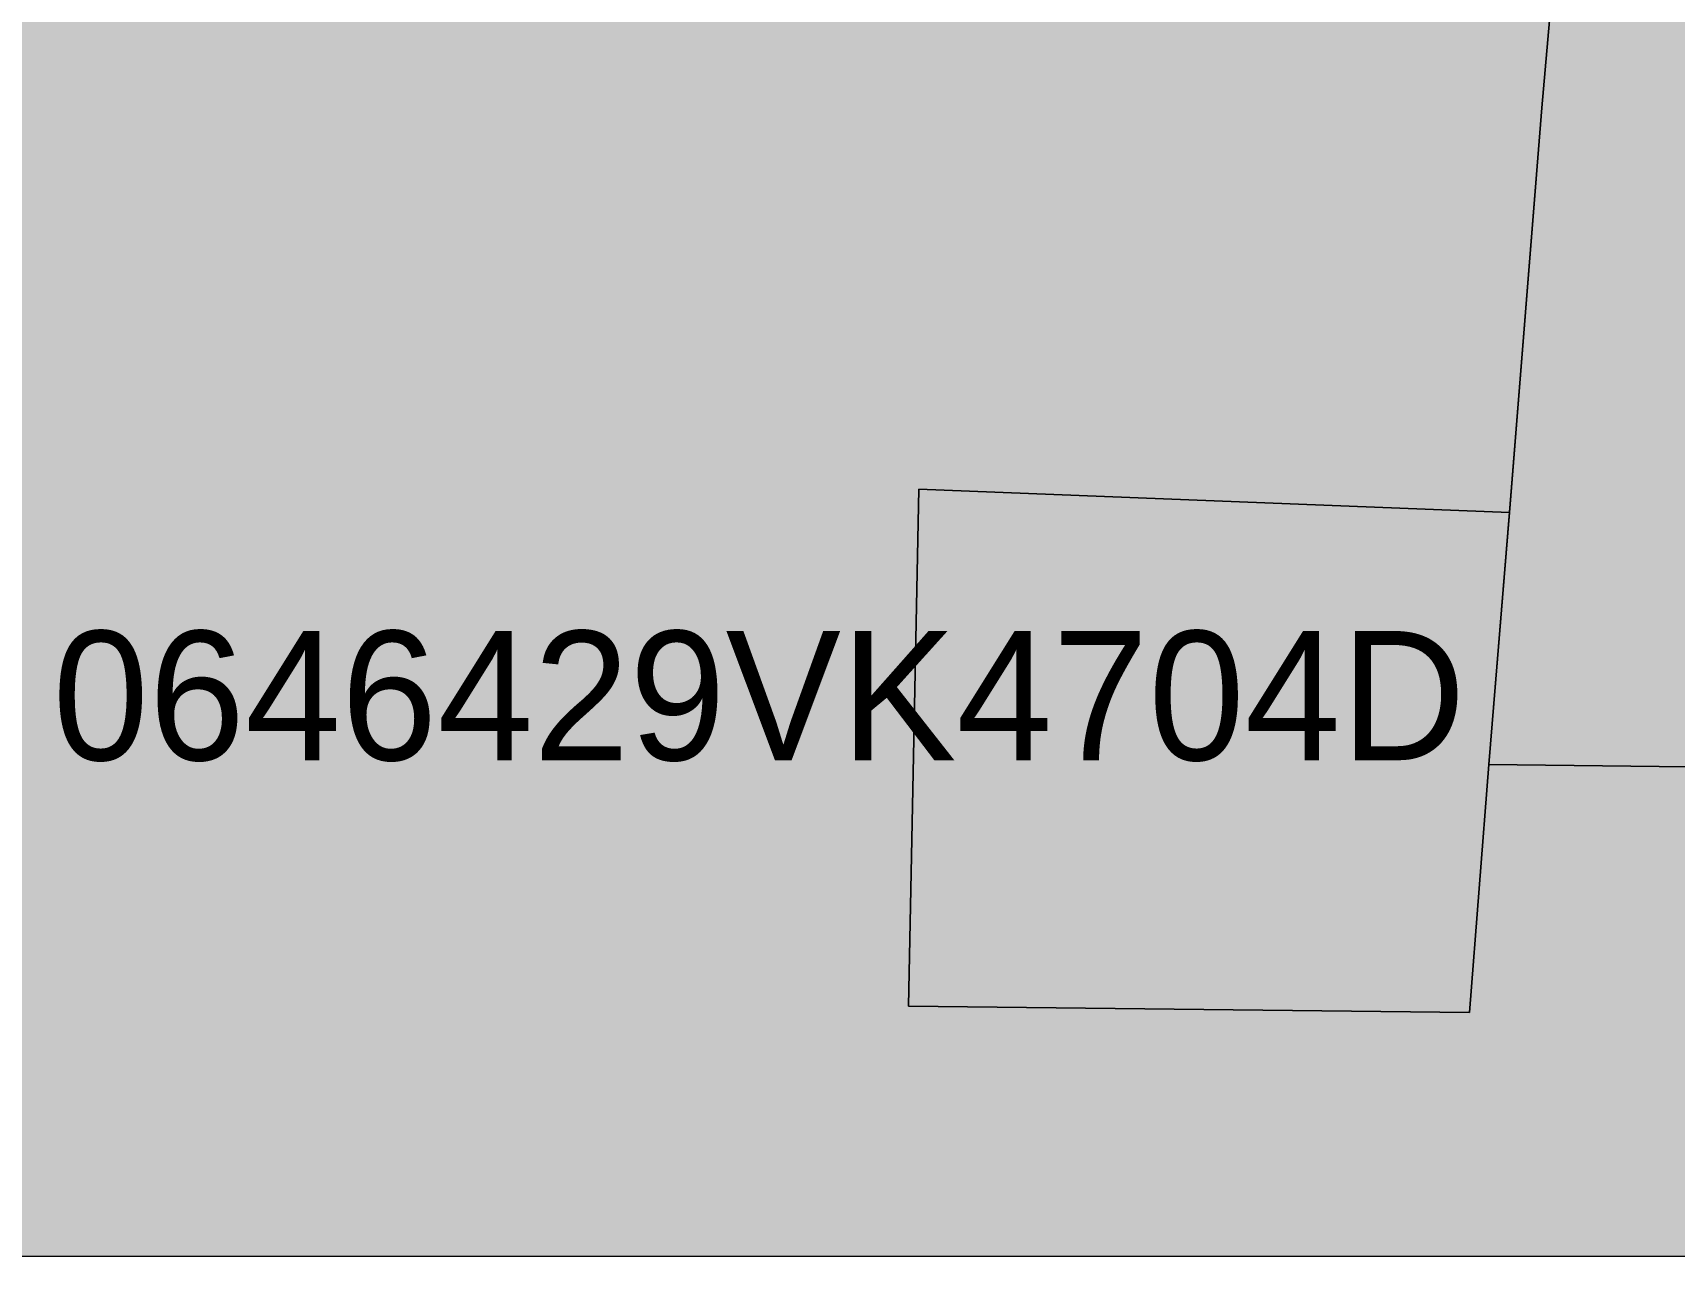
# Model space of a CAD drawing. Header units: metres. Extents: x -6 to 1255, y -2 to 532.
# Drawn here: x 774.14 to 786.84, y 0 to 9.46 of the extents above; entities that cross this region are included whole.
import ezdxf

# ---------------------------------------------------------------- set-up
doc = ezdxf.new("R2010")
doc.units = ezdxf.units.M
doc.header["$MEASUREMENT"] = 0
for name, color, linetype, lineweight, true_color in [('TPX_BUILDINGS', 7, 'CONTINUOUS', 0, 0x000000), ('TPX_BUILDINGS_HATCH', 7, 'CONTINUOUS', 0, 0xf0f0f0), ('TPX_BUILDINGS_SHADOWS_HATCH', 7, 'CONTINUOUS', 0, 0x000000), ('TPX_BUILDINGS_SHADOWS_OUTLINES', 7, 'CONTINUOUS', 0, 0x000000), ('TPX_CADASTRES', 7, 'CONTINUOUS', 0, 0x646464), ('TPX_CADASTRES_TEXT', 7, 'CONTINUOUS', 0, 0x000000), ('TPX_FRAME_PROJECT', 7, 'CONTINUOUS', 0, 0x000000)]:
    doc.layers.add(name, color=color, linetype=linetype, lineweight=lineweight, true_color=true_color)

msp = doc.modelspace()

# ---------------------------------------------------------------- hatches: boundary and pattern name
at = {"layer": 'TPX_BUILDINGS_HATCH'}
for points in [[(785.567, 5.754), (785.407, 3.804), (792.217, 3.724), (798.787, 3.654), (804.537, 3.574), (806.947, 8.664), (809.087, 13.344), (804.057, 13.434), (786.467, 13.734), (786.487, 10.374), (785.947, 10.384), (785.817, 8.884), (785.567, 5.754)], [(767.937, 10.765), (763.831, 0), (802.872, 0), (804.537, 3.574), (798.787, 3.654), (798.697, 0.194), (792.047, 0.244), (792.217, 3.724), (785.407, 3.804), (785.257, 1.884), (780.917, 1.934), (780.997, 5.934), (785.567, 5.754), (785.817, 8.884), (785.947, 10.384), (770.837, 10.705), (767.937, 10.765)]]:
    msp.add_hatch(color=256, dxfattribs=at).paths.add_polyline_path(points)
at = {"layer": 'TPX_BUILDINGS_SHADOWS_HATCH'}
msp.add_hatch(color=256, dxfattribs=at).paths.add_polyline_path([(780.997, 5.934), (780.917, 1.934), (785.257, 1.884), (785.407, 3.804), (785.567, 5.754), (780.997, 5.934)])

# ---------------------------------------------------------------- linework, layer by layer
at = {"layer": 'TPX_BUILDINGS', "elevation": 0.042}
for points in [[(785.567, 5.754), (785.407, 3.804), (792.217, 3.724), (798.787, 3.654), (804.537, 3.574), (806.947, 8.664), (809.087, 13.344), (804.057, 13.434), (786.467, 13.734), (786.487, 10.374), (785.947, 10.384), (785.817, 8.884)], [(767.937, 10.765), (763.831, 0), (802.872, 0), (804.537, 3.574), (798.787, 3.654), (798.697, 0.194), (792.047, 0.244), (792.217, 3.724), (785.407, 3.804), (785.257, 1.884), (780.917, 1.934), (780.997, 5.934), (785.567, 5.754), (785.817, 8.884), (785.947, 10.384), (770.837, 10.705)]]:
    msp.add_lwpolyline(points, close=True, dxfattribs=at)
at = {"layer": 'TPX_BUILDINGS_SHADOWS_OUTLINES', "elevation": 0.039}
msp.add_lwpolyline([(780.997, 5.934), (780.917, 1.934), (785.257, 1.884), (785.407, 3.804), (785.567, 5.754)], close=True, dxfattribs=at)
at = {"layer": 'TPX_CADASTRES', "elevation": 0.024}
for points in [[(785.567, 5.755), (785.407, 3.805), (792.217, 3.725), (798.787, 3.655), (804.537, 3.575), (806.947, 8.665), (809.087, 13.345), (804.057, 13.435), (786.467, 13.735), (786.487, 10.375), (785.947, 10.385), (785.817, 8.885)], [(767.937, 10.765), (763.83, 0), (802.872, 0), (804.537, 3.575), (798.787, 3.655), (792.217, 3.725), (785.407, 3.805), (785.567, 5.755), (785.817, 8.885), (785.947, 10.385), (770.837, 10.705)]]:
    msp.add_lwpolyline(points, close=True, dxfattribs=at)
at = {"layer": 'TPX_FRAME_PROJECT', "elevation": 0}
msp.add_lwpolyline([(0, 0), (1250.887, 0), (1250.887, 529.644), (0, 529.644)], close=True, dxfattribs=at)

# ---------------------------------------------------------------- texts
at = {"layer": 'TPX_CADASTRES_TEXT'}
msp.add_text('0646429VK4704D', height=1, dxfattribs=at).set_placement((774.297, 3.837, 0.024))

doc.saveas('drawing.dxf')
